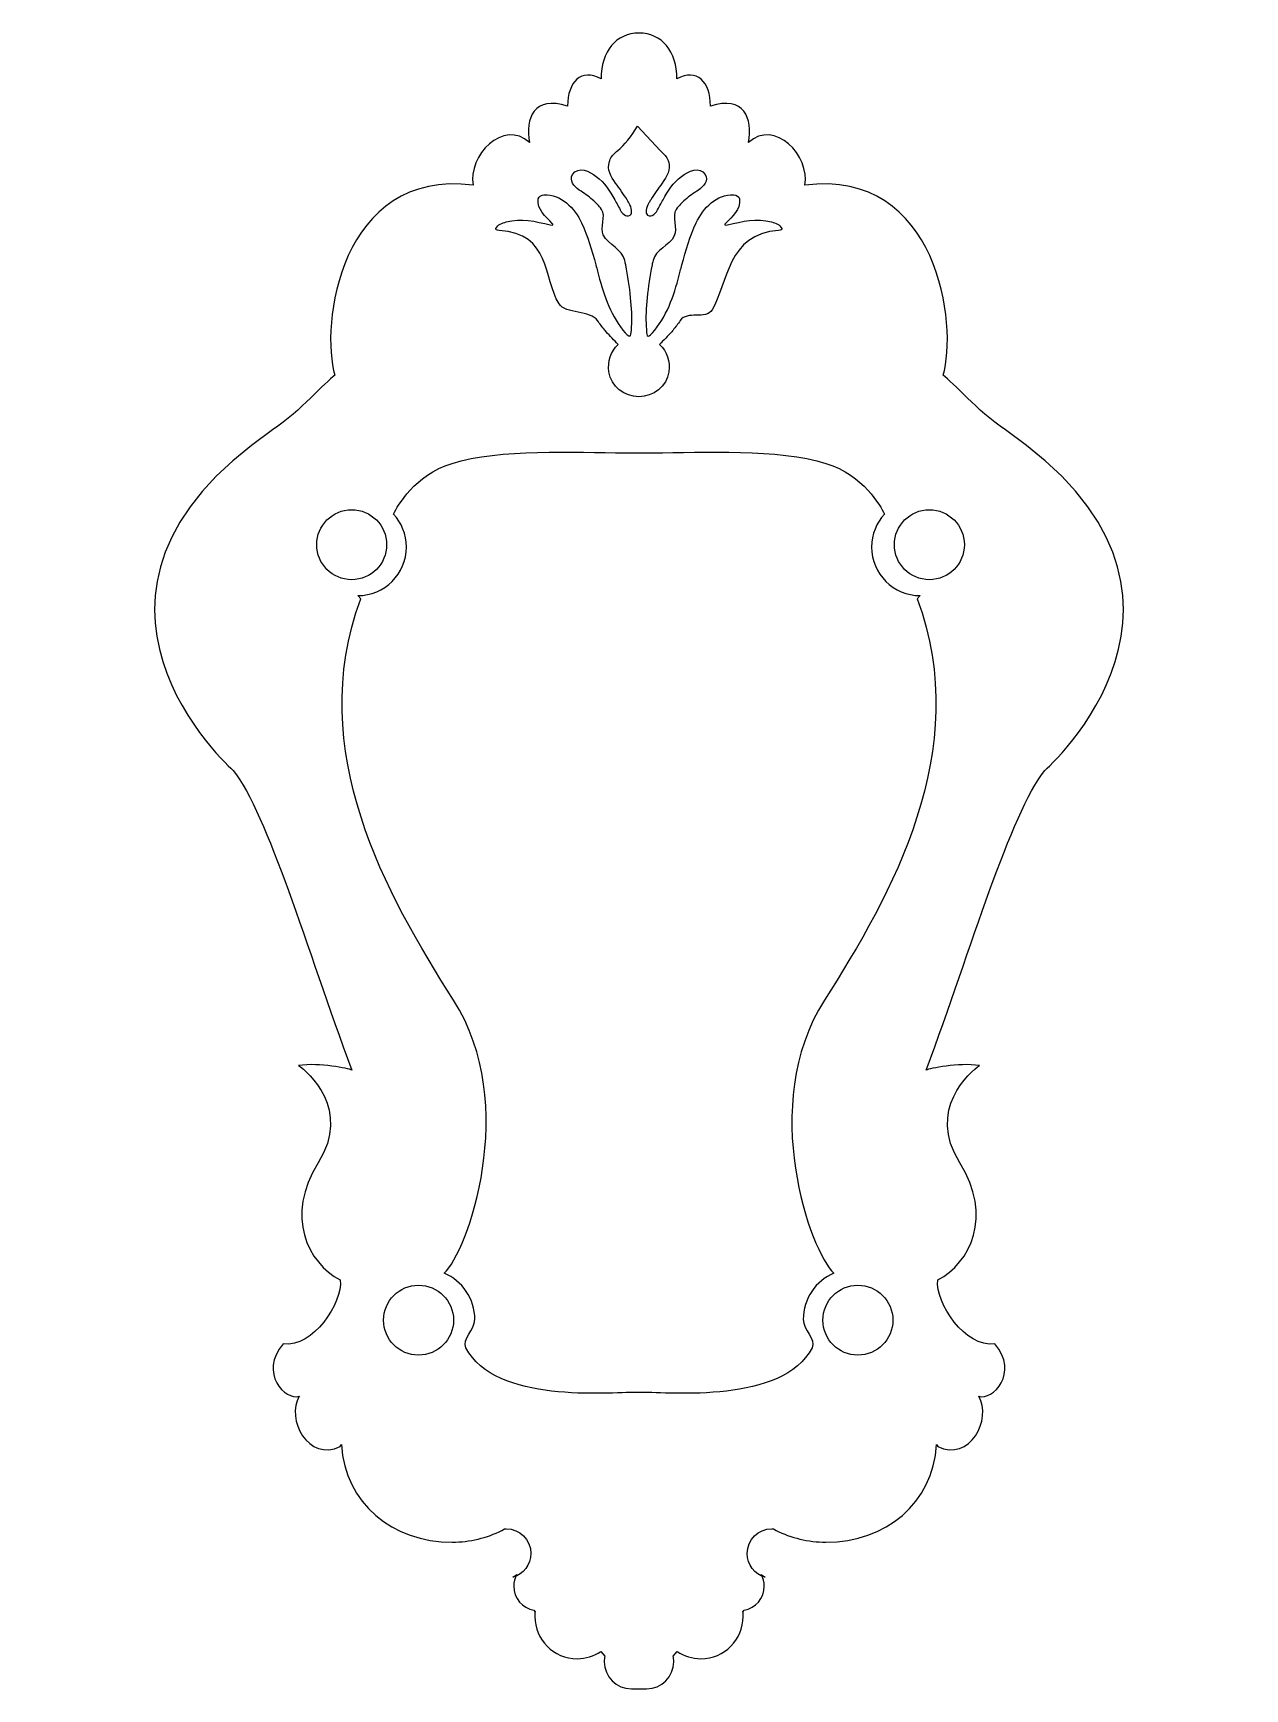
# Model space of a CAD drawing. Header units: centimetres. Extents: x -6.4 to 6.4, y -8.7 to 8.7.
import ezdxf

# ---------------------------------------------------------------- set-up
doc = ezdxf.new("R2010")
doc.units = ezdxf.units.CM
doc.header["$MEASUREMENT"] = 0
doc.layers.add('Camada 1', color=7, linetype='Continuous')

msp = doc.modelspace()

# ---------------------------------------------------------------- linework, layer by layer
at = {"layer": 'Camada 1'}
for points, knots in [([(-0.05767, -8.70664), (-0.06479, -8.70704), (-0.07228, -8.70738), (-0.07976, -8.70738), (-0.07976, -8.70738), (-0.23756, -8.70738), (-0.36554, -8.57959), (-0.36554, -8.42179), (-0.36554, -8.42179), (-0.36554, -8.40155), (-0.36348, -8.38131), (-0.35938, -8.36258), (-0.35938, -8.36258), (-0.35938, -8.36258), (-0.40304, -8.31384), (-0.40304, -8.31384), (-0.40304, -8.31384), (-0.4739, -8.36181), (-0.55933, -8.38993), (-0.65135, -8.38993), (-0.65135, -8.38993), (-0.89665, -8.38993), (-1.09566, -8.19091), (-1.09566, -7.9458), (-1.09566, -7.9458), (-1.09566, -7.92892), (-1.09473, -7.91244), (-1.09286, -7.89632), (-1.09286, -7.89632), (-1.09286, -7.89632), (-1.10466, -7.8791), (-1.10466, -7.8791), (-1.10466, -7.8791), (-1.22552, -7.8596), (-1.31794, -7.75467), (-1.31794, -7.62798), (-1.31794, -7.62798), (-1.31794, -7.58374), (-1.30651, -7.54215), (-1.28645, -7.5058), (-1.28645, -7.5058), (-1.28645, -7.5058), (-1.32561, -7.53281), (-1.32561, -7.53281), (-1.32561, -7.53281), (-1.21729, -7.50132), (-1.13784, -7.40163), (-1.13784, -7.28318), (-1.13784, -7.28318), (-1.13784, -7.13962), (-1.2542, -7.02307), (-1.39758, -7.02307), (-1.39758, -7.02307), (-1.40337, -7.02307), (-1.4092, -7.02347), (-1.41502, -7.02381), (-1.41502, -7.02381), (-1.41502, -7.02381), (-1.44145, -7.04029), (-1.44145, -7.04029), (-1.44145, -7.04029), (-1.59962, -7.11937), (-1.77803, -7.16398), (-1.96691, -7.16398), (-1.96691, -7.16398), (-2.59302, -7.16398), (-3.09467, -6.75546), (-3.13028, -6.13853), (-3.13028, -6.13853), (-3.13028, -6.13853), (-3.14227, -6.15652), (-3.14227, -6.15652), (-3.14227, -6.15652), (-3.47808, -6.32445), (-3.71798, -5.86868), (-3.57404, -5.62881), (-3.57404, -5.62881), (-3.71797, -5.67678), (-4.00581, -5.38897), (-3.74194, -5.0771), (-3.74194, -5.0771), (-3.4301, -5.12507), (-3.11829, -4.64535), (-3.14226, -4.40546), (-3.14226, -4.40546), (-3.48595, -4.2293), (-3.72583, -3.73382), (-3.37409, -3.17388), (-3.37409, -3.17388), (-3.02235, -2.61466), (-3.48598, -2.21437), (-3.58192, -2.15066), (-3.58192, -2.15066), (-3.35816, -2.11843), (-3.05439, -2.18291), (-3.02235, -2.19863), (-3.02235, -2.19863), (-3.50209, -0.90334), (-3.90183, 0.48792), (-4.26968, 0.95174), (-4.26968, 0.95174), (-4.27831, 0.96261), (-6.37362, 2.80811), (-3.85383, 4.5337), (-3.85383, 4.5337), (-3.55006, 4.74172), (-3.31112, 5.02937), (-3.19811, 5.10938), (-3.19811, 5.10938), (-3.35816, 5.62116), (-3.15014, 7.28433), (-1.74295, 7.10836), (-1.74295, 7.10836), (-1.80687, 7.41213), (-1.42325, 7.81186), (-1.15134, 7.55606), (-1.15134, 7.55606), (-1.19931, 7.81204), (-1.10337, 8.05192), (-0.75142, 7.93984), (-0.75142, 7.93984), (-0.75142, 8.19582), (-0.60751, 8.33976), (-0.39968, 8.22768), (-0.39968, 8.22768), (-0.39967, 8.51551), (-0.23981, 8.70741), (0.00007, 8.70741), (0.00007, 8.70741), (0.23995, 8.70741), (0.39959, 8.51551), (0.39959, 8.22767), (0.39959, 8.22767), (0.60761, 8.33972), (0.75154, 8.19581), (0.75154, 7.93983), (0.75154, 7.93983), (1.10349, 8.05188), (1.19943, 7.81201), (1.15146, 7.55605), (1.15146, 7.55605), (1.42319, 7.81185), (1.80697, 7.41212), (1.74288, 7.10835), (1.74288, 7.10835), (3.15025, 7.28432), (3.35827, 5.62115), (3.19825, 5.10937), (3.19825, 5.10937), (3.31107, 5.02936), (3.55017, 4.7417), (3.85376, 4.53369), (3.85376, 4.53369), (6.37352, 2.8081), (4.27842, 0.96261), (4.26979, 0.95173), (4.26979, 0.95173), (3.90175, 0.48792), (3.50221, -0.90334), (3.02246, -2.19864), (3.02246, -2.19864), (3.05429, -2.1829), (3.35824, -2.11844), (3.582, -2.15067), (3.582, -2.15067), (3.48606, -2.21438), (3.02246, -2.61467), (3.37401, -3.17389), (3.37401, -3.17389), (3.72593, -3.73383), (3.48606, -4.22931), (3.14237, -4.40547), (3.14237, -4.40547), (3.1184, -4.64534), (3.43024, -5.12508), (3.74205, -5.07711), (3.74205, -5.07711), (4.00592, -5.38895), (3.71808, -5.67679), (3.57415, -5.62882), (3.57415, -5.62882), (3.71806, -5.86869), (3.47819, -6.32446), (3.14238, -6.15653), (3.14238, -6.15653), (3.14238, -6.15653), (3.13039, -6.13854), (3.13039, -6.13854), (3.13039, -6.13854), (3.09478, -6.75544), (2.59294, -7.16399), (1.96702, -7.16399), (1.96702, -7.16399), (1.77811, -7.16399), (1.5997, -7.11938), (1.44156, -7.0403), (1.44156, -7.0403), (1.44156, -7.0403), (1.41494, -7.02382), (1.41494, -7.02382), (1.41494, -7.02382), (1.40933, -7.02345), (1.40332, -7.02308), (1.39772, -7.02308), (1.39772, -7.02308), (1.25416, -7.02308), (1.13798, -7.13963), (1.13798, -7.28319), (1.13798, -7.28319), (1.13798, -7.40164), (1.21746, -7.50131), (1.32578, -7.53282), (1.32578, -7.53282), (1.32578, -7.53282), (1.28644, -7.50581), (1.28644, -7.50581), (1.28644, -7.50581), (1.30668, -7.54216), (1.3179, -7.58376), (1.3179, -7.62799), (1.3179, -7.62799), (1.3179, -7.75467), (1.22572, -7.85961), (1.10462, -7.87911), (1.10462, -7.87911), (1.10462, -7.87911), (1.09303, -7.89633), (1.09303, -7.89633), (1.09303, -7.89633), (1.09488, -7.91244), (1.09565, -7.92893), (1.09565, -7.94581), (1.09565, -7.94581), (1.09565, -8.19092), (0.89666, -8.38994), (0.65152, -8.38994), (0.65152, -8.38994), (0.55934, -8.38994), (0.47388, -8.36181), (0.40302, -8.31385), (0.40302, -8.31385), (0.40302, -8.31385), (0.35952, -8.36259), (0.35952, -8.36259), (0.35952, -8.36259), (0.36365, -8.38132), (0.36553, -8.40159), (0.36553, -8.4218), (0.36553, -8.4218), (0.36553, -8.5796), (0.23774, -8.70739), (0.07994, -8.70739), (0.07994, -8.70739), (0.07245, -8.70739), (0.06496, -8.70702), (0.05782, -8.70665), (0.05782, -8.70665), (0.05782, -8.70665), (-0.05767, -8.70664), (-0.05767, -8.70664)], [0, 0, 0, 0, 0.01515152, 0.01515152, 0.01515152, 0.01515152, 0.03030303, 0.03030303, 0.03030303, 0.03030303, 0.04545455, 0.04545455, 0.04545455, 0.04545455, 0.06060606, 0.06060606, 0.06060606, 0.06060606, 0.07575758, 0.07575758, 0.07575758, 0.07575758, 0.09090909, 0.09090909, 0.09090909, 0.09090909, 0.10606061, 0.10606061, 0.10606061, 0.10606061, 0.12121212, 0.12121212, 0.12121212, 0.12121212, 0.13636364, 0.13636364, 0.13636364, 0.13636364, 0.15151515, 0.15151515, 0.15151515, 0.15151515, 0.16666667, 0.16666667, 0.16666667, 0.16666667, 0.18181818, 0.18181818, 0.18181818, 0.18181818, 0.1969697, 0.1969697, 0.1969697, 0.1969697, 0.21212121, 0.21212121, 0.21212121, 0.21212121, 0.22727273, 0.22727273, 0.22727273, 0.22727273, 0.24242424, 0.24242424, 0.24242424, 0.24242424, 0.25757576, 0.25757576, 0.25757576, 0.25757576, 0.27272727, 0.27272727, 0.27272727, 0.27272727, 0.28787879, 0.28787879, 0.28787879, 0.28787879, 0.3030303, 0.3030303, 0.3030303, 0.3030303, 0.31818182, 0.31818182, 0.31818182, 0.31818182, 0.33333333, 0.33333333, 0.33333333, 0.33333333, 0.34848485, 0.34848485, 0.34848485, 0.34848485, 0.36363636, 0.36363636, 0.36363636, 0.36363636, 0.37878788, 0.37878788, 0.37878788, 0.37878788, 0.39393939, 0.39393939, 0.39393939, 0.39393939, 0.40909091, 0.40909091, 0.40909091, 0.40909091, 0.42424242, 0.42424242, 0.42424242, 0.42424242, 0.43939394, 0.43939394, 0.43939394, 0.43939394, 0.45454545, 0.45454545, 0.45454545, 0.45454545, 0.46969697, 0.46969697, 0.46969697, 0.46969697, 0.48484848, 0.48484848, 0.48484848, 0.48484848, 0.5, 0.5, 0.5, 0.5, 0.51515152, 0.51515152, 0.51515152, 0.51515152, 0.53030303, 0.53030303, 0.53030303, 0.53030303, 0.54545455, 0.54545455, 0.54545455, 0.54545455, 0.56060606, 0.56060606, 0.56060606, 0.56060606, 0.57575758, 0.57575758, 0.57575758, 0.57575758, 0.59090909, 0.59090909, 0.59090909, 0.59090909, 0.60606061, 0.60606061, 0.60606061, 0.60606061, 0.62121212, 0.62121212, 0.62121212, 0.62121212, 0.63636364, 0.63636364, 0.63636364, 0.63636364, 0.65151515, 0.65151515, 0.65151515, 0.65151515, 0.66666667, 0.66666667, 0.66666667, 0.66666667, 0.68181818, 0.68181818, 0.68181818, 0.68181818, 0.6969697, 0.6969697, 0.6969697, 0.6969697, 0.71212121, 0.71212121, 0.71212121, 0.71212121, 0.72727273, 0.72727273, 0.72727273, 0.72727273, 0.74242424, 0.74242424, 0.74242424, 0.74242424, 0.75757576, 0.75757576, 0.75757576, 0.75757576, 0.77272727, 0.77272727, 0.77272727, 0.77272727, 0.78787879, 0.78787879, 0.78787879, 0.78787879, 0.8030303, 0.8030303, 0.8030303, 0.8030303, 0.81818182, 0.81818182, 0.81818182, 0.81818182, 0.83333333, 0.83333333, 0.83333333, 0.83333333, 0.84848485, 0.84848485, 0.84848485, 0.84848485, 0.86363636, 0.86363636, 0.86363636, 0.86363636, 0.87878788, 0.87878788, 0.87878788, 0.87878788, 0.89393939, 0.89393939, 0.89393939, 0.89393939, 0.90909091, 0.90909091, 0.90909091, 0.90909091, 0.92424242, 0.92424242, 0.92424242, 0.92424242, 0.93939394, 0.93939394, 0.93939394, 0.93939394, 0.95454545, 0.95454545, 0.95454545, 0.95454545, 0.96969697, 0.96969697, 0.96969697, 0.96969697, 1, 1, 1, 1]), ([(-0.01716, 7.72845), (-0.07526, 7.62256), (-0.15585, 7.53094), (-0.22406, 7.47133), (-0.22406, 7.47133), (-0.25478, 7.44508), (-0.28327, 7.41942), (-0.30238, 7.38288), (-0.30238, 7.38288), (-0.30651, 7.37388), (-0.30876, 7.36375), (-0.31175, 7.35552), (-0.31175, 7.35552), (-0.338, 7.274), (-0.29677, 7.1983), (-0.24653, 7.13007), (-0.24653, 7.13007), (-0.20306, 7.07067), (-0.16332, 7.01633), (-0.12622, 6.95523), (-0.12622, 6.95523), (-0.11984, 6.94473), (-0.1131, 6.93369), (-0.10672, 6.92279), (-0.10672, 6.92279), (-0.07523, 6.86881), (-0.06701, 6.8109), (-0.09135, 6.79367), (-0.09135, 6.79367), (-0.13932, 6.75994), (-0.18578, 6.82553), (-0.1903, 6.83397), (-0.1903, 6.83397), (-0.21279, 6.87482), (-0.23377, 6.91549), (-0.25515, 6.95523), (-0.25515, 6.95523), (-0.30611, 7.04648), (-0.36159, 7.13269), (-0.4489, 7.20034), (-0.4489, 7.20034), (-0.5188, 7.25487), (-0.64062, 7.31147), (-0.69869, 7.2204), (-0.69869, 7.2204), (-0.73766, 7.15912), (-0.68295, 7.09409), (-0.6286, 7.05699), (-0.6286, 7.05699), (-0.57801, 7.02326), (-0.53171, 6.99177), (-0.48916, 6.95523), (-0.48916, 6.95523), (-0.4541, 6.92581), (-0.42264, 6.89319), (-0.39341, 6.85347), (-0.39341, 6.85347), (-0.34319, 6.78412), (-0.41288, 6.6595), (-0.37542, 6.5855), (-0.37542, 6.5855), (-0.32184, 6.47961), (-0.17529, 6.43239), (-0.14978, 6.31433), (-0.14978, 6.31433), (-0.14602, 6.29933), (-0.14303, 6.28414), (-0.1393, 6.26954), (-0.1393, 6.26954), (-0.11607, 6.15222), (-0.09882, 6.0411), (-0.08908, 5.92341), (-0.08908, 5.92341), (-0.08045, 5.81996), (-0.06884, 5.71783), (-0.07858, 5.61401), (-0.07858, 5.61401), (-0.07969, 5.60575), (-0.07932, 5.59472), (-0.07969, 5.58385), (-0.07969, 5.58385), (-0.08268, 5.5104), (-0.09395, 5.48865), (-0.16928, 5.58385), (-0.16928, 5.58385), (-0.31057, 5.76038), (-0.37991, 5.9802), (-0.43614, 6.20321), (-0.43614, 6.20321), (-0.44215, 6.22551), (-0.44813, 6.24782), (-0.45413, 6.26954), (-0.45413, 6.26954), (-0.49424, 6.42281), (-0.53885, 6.56844), (-0.60444, 6.71179), (-0.60444, 6.71179), (-0.67585, 6.8662), (-0.81865, 7.01781), (-1.0006, 7.0049), (-1.0006, 7.0049), (-1.02608, 7.00339), (-1.05532, 6.99178), (-1.05905, 6.96291), (-1.05905, 6.96291), (-1.07347, 6.84917), (-0.98409, 6.78188), (-0.91194, 6.70486), (-0.91194, 6.70486), (-0.90257, 6.69494), (-0.89752, 6.68068), (-0.93348, 6.68949), (-0.93348, 6.68949), (-1.0894, 6.72735), (-1.23968, 6.7654), (-1.39634, 6.72135), (-1.39634, 6.72135), (-1.44039, 6.7086), (-1.48442, 6.69717), (-1.50466, 6.65256), (-1.50466, 6.65256), (-1.50821, 6.64544), (-1.49736, 6.63139), (-1.47056, 6.63026), (-1.47056, 6.63026), (-0.93047, 6.60139), (-1.00619, 6.13253), (-0.84146, 5.85987), (-0.84146, 5.85987), (-0.77717, 5.75229), (-0.50451, 5.79052), (-0.43575, 5.68427), (-0.43575, 5.68427), (-0.41212, 5.64755), (-0.38738, 5.61588), (-0.36042, 5.58383), (-0.36042, 5.58383), (-0.35553, 5.57822), (-0.35105, 5.57259), (-0.34616, 5.56716), (-0.34616, 5.56716), (-0.30494, 5.51956), (-0.26221, 5.47702), (-0.21911, 5.43278), (-0.21911, 5.43278), (-0.29745, 5.36063), (-0.33045, 5.25437), (-0.31619, 5.14645), (-0.31619, 5.14645), (-0.29595, 4.99035), (-0.15016, 4.88277), (-0.00136, 4.88277), (-0.00136, 4.88277), (0.14818, 4.88277), (0.2936, 4.99035), (0.31386, 5.14645), (0.31386, 5.14645), (0.32809, 5.2544), (0.2955, 5.36066), (0.21639, 5.43278), (0.21639, 5.43278), (0.25949, 5.47702), (0.30222, 5.51954), (0.34381, 5.56716), (0.34381, 5.56716), (0.3487, 5.57261), (0.35318, 5.57822), (0.35767, 5.58383), (0.35767, 5.58383), (0.38503, 5.61587), (0.41014, 5.64754), (0.43376, 5.68427), (0.43376, 5.68427), (0.50234, 5.79053), (0.70438, 5.68914), (0.7688, 5.79616), (0.7688, 5.79616), (0.93334, 6.06881), (0.92848, 6.60142), (1.4678, 6.63026), (1.4678, 6.63026), (1.49481, 6.63137), (1.50529, 6.64545), (1.5023, 6.65256), (1.5023, 6.65256), (1.48206, 6.69717), (1.43782, 6.7086), (1.39361, 6.72135), (1.39361, 6.72135), (1.23732, 6.7654), (1.08704, 6.72736), (0.93149, 6.68949), (0.93149, 6.68949), (0.89474, 6.68068), (0.90037, 6.69494), (0.90937, 6.70486), (0.90937, 6.70486), (0.98134, 6.78188), (1.0709, 6.84916), (1.05666, 6.96291), (1.05666, 6.96291), (1.05253, 6.99178), (1.02367, 7.00339), (0.99779, 7.0049), (0.99779, 7.0049), (0.81602, 7.01784), (0.67286, 6.86623), (0.602, 6.71179), (0.602, 6.71179), (0.53641, 6.56844), (0.49183, 6.42281), (0.45135, 6.26954), (0.45135, 6.26954), (0.44534, 6.24779), (0.43936, 6.22549), (0.43413, 6.20321), (0.43413, 6.20321), (0.37717, 5.98019), (0.30784, 5.76038), (0.1669, 5.58385), (0.1669, 5.58385), (0.09081, 5.48865), (0.07993, 5.5104), (0.07808, 5.58385), (0.07808, 5.58385), (0.07734, 5.59472), (0.07734, 5.60578), (0.07657, 5.61401), (0.07657, 5.61401), (0.06609, 5.71783), (0.07808, 5.81996), (0.08631, 5.92341), (0.08631, 5.92341), (0.09605, 6.0411), (0.11293, 6.15222), (0.13764, 6.26954), (0.13764, 6.26954), (0.14029, 6.28415), (0.14365, 6.29933), (0.14738, 6.31433), (0.14738, 6.31433), (0.17249, 6.43239), (0.3183, 6.46874), (0.37154, 6.575), (0.37154, 6.575), (0.40863, 6.64922), (0.34042, 6.78413), (0.39101, 6.85347), (0.39101, 6.85347), (0.41988, 6.89318), (0.4521, 6.92581), (0.48584, 6.95523), (0.48584, 6.95523), (0.52894, 6.99177), (0.57577, 7.02325), (0.62562, 7.05699), (0.62562, 7.05699), (0.68073, 7.09408), (0.73542, 7.15912), (0.69648, 7.2204), (0.69648, 7.2204), (0.63801, 7.31147), (0.51696, 7.25488), (0.4461, 7.20034), (0.4461, 7.20034), (0.35876, 7.13269), (0.30367, 7.04648), (0.25346, 6.95523), (0.25346, 6.95523), (0.23134, 6.91549), (0.20999, 6.87482), (0.18713, 6.83397), (0.18713, 6.83397), (0.18263, 6.82553), (0.13765, 6.75994), (0.08855, 6.79367), (0.08855, 6.79367), (0.06418, 6.81089), (0.07281, 6.86881), (0.10429, 6.92279), (0.10429, 6.92279), (0.1103, 6.93366), (0.11702, 6.94472), (0.12342, 6.95523), (0.12342, 6.95523), (0.16051, 7.01632), (0.20023, 7.07067), (0.24447, 7.13007), (0.24447, 7.13007), (0.29395, 7.19831), (0.3352, 7.274), (0.30895, 7.35552), (0.30895, 7.35552), (0.3067, 7.36378), (0.30408, 7.37388), (0.29995, 7.38288), (0.29995, 7.38288), (0.28082, 7.41942), (0.25198, 7.44508), (0.222, 7.47133), (0.222, 7.47133), (0.222, 7.47133), (-0.01716, 7.72845), (-0.01716, 7.72845)], [0, 0, 0, 0, 0.01298701, 0.01298701, 0.01298701, 0.01298701, 0.02597403, 0.02597403, 0.02597403, 0.02597403, 0.03896104, 0.03896104, 0.03896104, 0.03896104, 0.05194805, 0.05194805, 0.05194805, 0.05194805, 0.06493506, 0.06493506, 0.06493506, 0.06493506, 0.07792208, 0.07792208, 0.07792208, 0.07792208, 0.09090909, 0.09090909, 0.09090909, 0.09090909, 0.1038961, 0.1038961, 0.1038961, 0.1038961, 0.11688312, 0.11688312, 0.11688312, 0.11688312, 0.12987013, 0.12987013, 0.12987013, 0.12987013, 0.14285714, 0.14285714, 0.14285714, 0.14285714, 0.15584416, 0.15584416, 0.15584416, 0.15584416, 0.16883117, 0.16883117, 0.16883117, 0.16883117, 0.18181818, 0.18181818, 0.18181818, 0.18181818, 0.19480519, 0.19480519, 0.19480519, 0.19480519, 0.20779221, 0.20779221, 0.20779221, 0.20779221, 0.22077922, 0.22077922, 0.22077922, 0.22077922, 0.23376623, 0.23376623, 0.23376623, 0.23376623, 0.24675325, 0.24675325, 0.24675325, 0.24675325, 0.25974026, 0.25974026, 0.25974026, 0.25974026, 0.27272727, 0.27272727, 0.27272727, 0.27272727, 0.28571429, 0.28571429, 0.28571429, 0.28571429, 0.2987013, 0.2987013, 0.2987013, 0.2987013, 0.31168831, 0.31168831, 0.31168831, 0.31168831, 0.32467532, 0.32467532, 0.32467532, 0.32467532, 0.33766234, 0.33766234, 0.33766234, 0.33766234, 0.35064935, 0.35064935, 0.35064935, 0.35064935, 0.36363636, 0.36363636, 0.36363636, 0.36363636, 0.37662338, 0.37662338, 0.37662338, 0.37662338, 0.38961039, 0.38961039, 0.38961039, 0.38961039, 0.4025974, 0.4025974, 0.4025974, 0.4025974, 0.41558442, 0.41558442, 0.41558442, 0.41558442, 0.42857143, 0.42857143, 0.42857143, 0.42857143, 0.44155844, 0.44155844, 0.44155844, 0.44155844, 0.45454545, 0.45454545, 0.45454545, 0.45454545, 0.46753247, 0.46753247, 0.46753247, 0.46753247, 0.48051948, 0.48051948, 0.48051948, 0.48051948, 0.49350649, 0.49350649, 0.49350649, 0.49350649, 0.50649351, 0.50649351, 0.50649351, 0.50649351, 0.51948052, 0.51948052, 0.51948052, 0.51948052, 0.53246753, 0.53246753, 0.53246753, 0.53246753, 0.54545455, 0.54545455, 0.54545455, 0.54545455, 0.55844156, 0.55844156, 0.55844156, 0.55844156, 0.57142857, 0.57142857, 0.57142857, 0.57142857, 0.58441558, 0.58441558, 0.58441558, 0.58441558, 0.5974026, 0.5974026, 0.5974026, 0.5974026, 0.61038961, 0.61038961, 0.61038961, 0.61038961, 0.62337662, 0.62337662, 0.62337662, 0.62337662, 0.63636364, 0.63636364, 0.63636364, 0.63636364, 0.64935065, 0.64935065, 0.64935065, 0.64935065, 0.66233766, 0.66233766, 0.66233766, 0.66233766, 0.67532468, 0.67532468, 0.67532468, 0.67532468, 0.68831169, 0.68831169, 0.68831169, 0.68831169, 0.7012987, 0.7012987, 0.7012987, 0.7012987, 0.71428571, 0.71428571, 0.71428571, 0.71428571, 0.72727273, 0.72727273, 0.72727273, 0.72727273, 0.74025974, 0.74025974, 0.74025974, 0.74025974, 0.75324675, 0.75324675, 0.75324675, 0.75324675, 0.76623377, 0.76623377, 0.76623377, 0.76623377, 0.77922078, 0.77922078, 0.77922078, 0.77922078, 0.79220779, 0.79220779, 0.79220779, 0.79220779, 0.80519481, 0.80519481, 0.80519481, 0.80519481, 0.81818182, 0.81818182, 0.81818182, 0.81818182, 0.83116883, 0.83116883, 0.83116883, 0.83116883, 0.84415584, 0.84415584, 0.84415584, 0.84415584, 0.85714286, 0.85714286, 0.85714286, 0.85714286, 0.87012987, 0.87012987, 0.87012987, 0.87012987, 0.88311688, 0.88311688, 0.88311688, 0.88311688, 0.8961039, 0.8961039, 0.8961039, 0.8961039, 0.90909091, 0.90909091, 0.90909091, 0.90909091, 0.92207792, 0.92207792, 0.92207792, 0.92207792, 0.93506494, 0.93506494, 0.93506494, 0.93506494, 0.94805195, 0.94805195, 0.94805195, 0.94805195, 0.96103896, 0.96103896, 0.96103896, 0.96103896, 0.97402597, 0.97402597, 0.97402597, 0.97402597, 1, 1, 1, 1]), ([(0.03192, -5.58908), (0.31976, -5.58908), (1.51311, -5.70751), (1.82008, -5.12058), (1.82008, -5.12058), (1.86768, -5.02911), (1.72711, -4.93243), (1.72711, -4.82147), (1.72711, -4.82147), (1.72711, -4.60261), (1.86017, -4.4152), (2.04945, -4.33498), (2.04945, -4.33498), (1.80696, -4.1176), (1.24702, -2.56669), (1.95087, -1.46327), (1.95087, -1.46327), (2.65437, -0.35988), (3.51792, 1.15939), (2.92647, 2.75863), (2.92647, 2.75863), (2.92647, 2.75863), (2.95833, 2.79086), (2.95833, 2.79086), (2.95833, 2.79086), (2.67573, 2.79086), (2.44673, 3.01986), (2.44673, 3.30246), (2.44673, 3.30246), (2.44673, 3.43626), (2.49806, 3.55807), (2.58204, 3.64933), (2.58204, 3.64933), (2.53629, 3.73627), (2.36352, 4.05729), (1.96699, 4.18191), (1.96699, 4.18191), (1.4659, 4.33931), (0.67955, 4.2938), (0.14398, 4.2938), (0.14398, 4.2938), (0.14398, 4.2938), (-0.14387, 4.29379), (-0.14387, 4.29379), (-0.14387, 4.29379), (-0.67947, 4.29379), (-1.46578, 4.33932), (-1.9669, 4.1819), (-1.9669, 4.1819), (-2.36362, 4.05728), (-2.53639, 3.73626), (-2.58211, 3.64932), (-2.58211, 3.64932), (-2.49797, 3.55804), (-2.44662, 3.43625), (-2.44662, 3.30245), (-2.44662, 3.30245), (-2.44662, 3.01985), (-2.67562, 2.79085), (-2.95822, 2.79085), (-2.95822, 2.79085), (-2.95822, 2.79085), (-2.92636, 2.75862), (-2.92636, 2.75862), (-2.92636, 2.75862), (-3.51797, 1.15935), (-2.65445, -0.35989), (-1.95076, -1.46328), (-1.95076, -1.46328), (-1.24707, -2.5667), (-1.80685, -4.11761), (-2.04934, -4.33499), (-2.04934, -4.33499), (-1.86006, -4.41519), (-1.727, -4.60259), (-1.727, -4.82148), (-1.727, -4.82148), (-1.727, -4.93242), (-1.86773, -5.02913), (-1.81995, -5.12059), (-1.81995, -5.12059), (-1.51319, -5.70752), (-0.31963, -5.58909), (-0.03179, -5.58909), (-0.03179, -5.58909), (-0.03179, -5.58909), (0.03192, -5.58908), (0.03192, -5.58908)], [0, 0, 0, 0, 0.04347826, 0.04347826, 0.04347826, 0.04347826, 0.08695652, 0.08695652, 0.08695652, 0.08695652, 0.13043478, 0.13043478, 0.13043478, 0.13043478, 0.17391304, 0.17391304, 0.17391304, 0.17391304, 0.2173913, 0.2173913, 0.2173913, 0.2173913, 0.26086957, 0.26086957, 0.26086957, 0.26086957, 0.30434783, 0.30434783, 0.30434783, 0.30434783, 0.34782609, 0.34782609, 0.34782609, 0.34782609, 0.39130435, 0.39130435, 0.39130435, 0.39130435, 0.43478261, 0.43478261, 0.43478261, 0.43478261, 0.47826087, 0.47826087, 0.47826087, 0.47826087, 0.52173913, 0.52173913, 0.52173913, 0.52173913, 0.56521739, 0.56521739, 0.56521739, 0.56521739, 0.60869565, 0.60869565, 0.60869565, 0.60869565, 0.65217391, 0.65217391, 0.65217391, 0.65217391, 0.69565217, 0.69565217, 0.69565217, 0.69565217, 0.73913043, 0.73913043, 0.73913043, 0.73913043, 0.7826087, 0.7826087, 0.7826087, 0.7826087, 0.82608696, 0.82608696, 0.82608696, 0.82608696, 0.86956522, 0.86956522, 0.86956522, 0.86956522, 0.91304348, 0.91304348, 0.91304348, 0.91304348, 1, 1, 1, 1]), ([(-3.02232, 2.95857), (-2.81917, 2.95857), (-2.65444, 3.12348), (-2.65444, 3.32663), (-2.65444, 3.32663), (-2.65444, 3.52978), (-2.81917, 3.6943), (-3.02232, 3.6943), (-3.02232, 3.6943), (-3.22547, 3.6943), (-3.39017, 3.52976), (-3.39017, 3.32663), (-3.39017, 3.32663), (-3.39017, 3.1235), (-3.22544, 2.95857), (-3.02232, 2.95857)], [0, 0, 0, 0, 0.2, 0.2, 0.2, 0.2, 0.4, 0.4, 0.4, 0.4, 0.6, 0.6, 0.6, 0.6, 1, 1, 1, 1]), ([(3.42235, 3.32661), (3.42235, 3.52976), (3.25744, 3.69428), (3.05429, 3.69428), (3.05429, 3.69428), (2.85114, 3.69428), (2.68662, 3.52974), (2.68662, 3.32661), (2.68662, 3.32661), (2.68662, 3.12348), (2.85116, 2.95855), (3.05429, 2.95855), (3.05429, 2.95855), (3.25742, 2.95855), (3.42235, 3.12349), (3.42235, 3.32661)], [0, 0, 0, 0, 0.2, 0.2, 0.2, 0.2, 0.4, 0.4, 0.4, 0.4, 0.6, 0.6, 0.6, 0.6, 1, 1, 1, 1]), ([(-2.31882, -5.19705), (-2.11567, -5.19705), (-1.95094, -5.03214), (-1.95094, -4.82899), (-1.95094, -4.82899), (-1.95094, -4.62584), (-2.11567, -4.46132), (-2.31882, -4.46132), (-2.31882, -4.46132), (-2.52197, -4.46132), (-2.68667, -4.62586), (-2.68667, -4.82899), (-2.68667, -4.82899), (-2.68667, -5.03212), (-2.52194, -5.19705), (-2.31882, -5.19705)], [0, 0, 0, 0, 0.2, 0.2, 0.2, 0.2, 0.4, 0.4, 0.4, 0.4, 0.6, 0.6, 0.6, 0.6, 1, 1, 1, 1]), ([(2.67051, -4.82899), (2.67051, -4.62584), (2.5056, -4.46132), (2.30245, -4.46132), (2.30245, -4.46132), (2.0993, -4.46132), (1.93478, -4.62586), (1.93478, -4.82899), (1.93478, -4.82899), (1.93478, -5.03212), (2.09932, -5.19705), (2.30245, -5.19705), (2.30245, -5.19705), (2.50558, -5.19705), (2.67051, -5.03214), (2.67051, -4.82899)], [0, 0, 0, 0, 0.2, 0.2, 0.2, 0.2, 0.4, 0.4, 0.4, 0.4, 0.6, 0.6, 0.6, 0.6, 1, 1, 1, 1])]:
    msp.add_open_spline(points, degree=3, knots=knots, dxfattribs=at)

doc.saveas('drawing.dxf')
